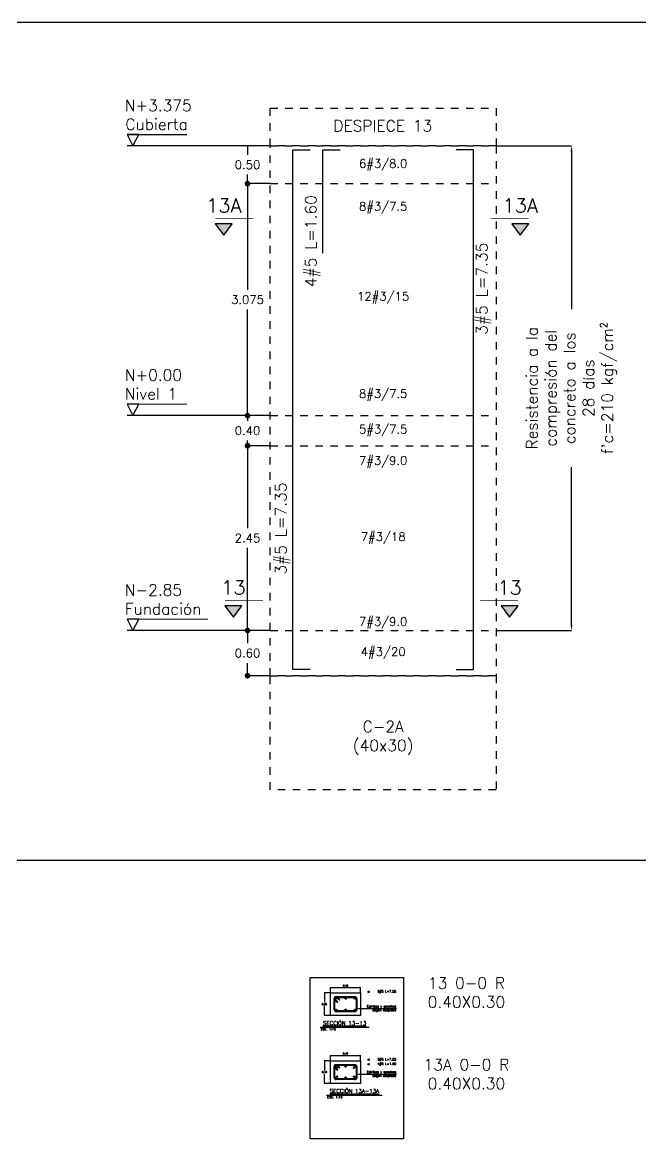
# Model space of a CAD drawing. Header units: millimetres. Extents: x -103 to 209, y -46 to 105.
# Drawn here: x 127.11 to 135.31, y -30.94 to -16.13 of the extents above; entities that cross this region are included whole.
import ezdxf
from ezdxf import colors
from ezdxf.entities.mleader import LeaderData, LeaderLine
from ezdxf.enums import TextEntityAlignment as Align
from ezdxf.math import Vec2, Vec3

# ---------------------------------------------------------------- set-up
doc = ezdxf.new("R2010")
doc.units = ezdxf.units.MM
doc.header["$LTSCALE"] = 0.01
doc.header["$PDMODE"] = 3
doc.linetypes.add('DASHED2', pattern=[0.375, 0.25, -0.125])
for name, color, linetype in [('FC_BORDE COLUMNA', 6, 'DASHED2'), ('FC_BORDES', 4, 'Continuous'), ('FC_COTAS', 1, 'Continuous'), ('FC_COTAS @ 15', 1, 'Continuous'), ('FC_COTAS @ 75', 1, 'Continuous'), ('FC_ESTRIBOS', 3, 'Continuous'), ('FC_PROYECCION', 6, 'DASHED2'), ('FC_R-100', 12, 'Continuous'), ('FC_R-140', 2, 'Continuous'), ('FC_R-200', 5, 'Continuous'), ('FC_R-60 @ 75', 11, 'Continuous'), ('FC_R-80', 11, 'Continuous'), ('FC_R-80 @ 15', 11, 'Continuous'), ('FC_REFUERZO', 5, 'Continuous'), ('FC_REFUERZO 2', 1, 'Continuous')]:
    doc.layers.add(name, color=color, linetype=linetype)
for name, color, linetype, plot in [('FC_CAJON COLUMNAS', 230, 'Continuous', False), ('FC_HOJA', 230, 'Continuous', False), ('FC_TEXTO NO IMPRIMIR @ 75', 252, 'Continuous', False)]:
    doc.layers.add(name, color=color, linetype=linetype, plot=plot)
doc.styles.add('FC_TEXT', font='romans.shx', dxfattribs={"height": 0.002})
doc.styles.add('FC_TEXT1', font='romans.shx')
doc.styles.add('REG', font='ROMANS')
doc.styles.add('ROMANS', font='romans.shx', dxfattribs={"height": 0.1})
doc.dimstyles.new('FC_COTAS', dxfattribs={"dimtxt": 0.0015, "dimasz": 0.001, "dimexe": 0, "dimexo": 0, "dimgap": 0.001, "dimtad": 1, "dimtih": 1, "dimtoh": 1, "dimzin": 0, "dimdsep": 46, "dimtxsty": 'FC_TEXT1', "dimblk": 'DOT', "dimcen": 0.09, "dimclrd": 256, "dimclre": 256, "dimclrt": 256, "dimadec": 0, "dimazin": 0, "dimtfac": 1, "dimtix": 1, "dimtmove": 2, "dimatfit": 3, "dimfxl": 1.002, "dimtolj": 1, "dimtzin": 0, "dimlwd": -1, "dimarcsym": 0})

# ---------------------------------------------------------------- blocks, each defined once
blk = doc.blocks.new('_Dot')
at = {"color": 0, "linetype": 'ByBlock', "lineweight": -2}
blk.add_line((-0.5, 0), (-1, 0), dxfattribs=at)
at = {"color": 0, "linetype": 'ByBlock', "const_width": 0.5}
blk.add_lwpolyline([(-0.25, 0, 1), (0.25, 0, 1)], format="xyb", close=True, dxfattribs=at)
blk = doc.blocks.new('*D216')
at = {"layer": 'Defpoints', "color": 0, "ltscale": 0.9, "transparency": 16777216}
for p in [(130.096, -21.747), (130.396, -21.747), (130.396, -24.197)]:
    blk.add_point(p, dxfattribs=at)
at = {"layer": 'FC_COTAS', "lineweight": -2, "ltscale": 0.9, "transparency": 16777216}
for p, q in [((130.396, -21.747), (130.096, -21.747)), ((130.396, -24.197), (130.096, -24.197))]:
    blk.add_line(p, q, dxfattribs=at)
at = {"layer": 'FC_COTAS', "ltscale": 0.9, "transparency": 16777216}
for p, q in [((130.096, -21.822), (130.096, -22.841)), ((130.096, -24.122), (130.096, -23.103))]:
    blk.add_line(p, q, dxfattribs=at)
at = {"layer": 'FC_COTAS', "ltscale": 0.9, "transparency": 16777216, "xscale": 0.075, "yscale": 0.075, "zscale": 0.075}
for p, rotation in [((130.096, -21.747), 90), ((130.096, -24.197), 270)]:
    blk.add_blockref('_Dot', p, dxfattribs=dict(at, rotation=rotation))
at = {"layer": 'FC_COTAS', "ltscale": 0.9, "transparency": 16777216, "insert": (130.096, -22.972), "char_height": 0.1125, "attachment_point": 5, "style": 'FC_TEXT1'}
blk.add_mtext('\\A1;2.45', dxfattribs=at)
blk = doc.blocks.new('*D217')
at = {"layer": 'Defpoints', "color": 0, "ltscale": 0.9, "transparency": 16777216}
for p in [(130.096, -17.772), (130.396, -17.772), (130.396, -18.272)]:
    blk.add_point(p, dxfattribs=at)
at = {"layer": 'FC_COTAS', "lineweight": -2, "ltscale": 0.9, "transparency": 16777216}
for p, q in [((130.396, -17.772), (130.096, -17.772)), ((130.396, -18.272), (130.096, -18.272))]:
    blk.add_line(p, q, dxfattribs=at)
at = {"layer": 'FC_COTAS', "ltscale": 0.9, "transparency": 16777216}
for p, q in [((130.096, -17.772), (130.096, -17.891)), ((130.096, -18.272), (130.096, -18.153))]:
    blk.add_line(p, q, dxfattribs=at)
at = {"layer": 'FC_COTAS', "ltscale": 0.9, "transparency": 16777216, "insert": (130.096, -18.022), "char_height": 0.1125, "attachment_point": 5, "style": 'FC_TEXT1'}
blk.add_mtext('\\A1;0.50', dxfattribs=at)
blk = doc.blocks.new('*D214')
at = {"layer": 'Defpoints', "color": 0, "ltscale": 0.9, "transparency": 16777216}
for p in [(130.396, -24.197), (130.096, -24.797), (130.396, -24.797)]:
    blk.add_point(p, dxfattribs=at)
at = {"layer": 'FC_COTAS', "lineweight": -2, "ltscale": 0.9, "transparency": 16777216}
for p, q in [((130.396, -24.197), (130.096, -24.197)), ((130.396, -24.797), (130.096, -24.797))]:
    blk.add_line(p, q, dxfattribs=at)
at = {"layer": 'FC_COTAS', "ltscale": 0.9, "transparency": 16777216}
for p, q in [((130.096, -24.272), (130.096, -24.366)), ((130.096, -24.722), (130.096, -24.629))]:
    blk.add_line(p, q, dxfattribs=at)
at = {"layer": 'FC_COTAS', "ltscale": 0.9, "transparency": 16777216, "xscale": 0.075, "yscale": 0.075, "zscale": 0.075}
for p, rotation in [((130.096, -24.197), 90), ((130.096, -24.797), 270)]:
    blk.add_blockref('_Dot', p, dxfattribs=dict(at, rotation=rotation))
at = {"layer": 'FC_COTAS', "ltscale": 0.9, "transparency": 16777216, "insert": (130.096, -24.497), "char_height": 0.1125, "attachment_point": 5, "style": 'FC_TEXT1'}
blk.add_mtext('\\A1;0.60', dxfattribs=at)
blk = doc.blocks.new('*U31')
at = {"ltscale": 0.9, "const_width": 0.0002}
blk.add_lwpolyline([(-0.01473, 0.002), (-0.02533, 0.002)], dxfattribs=at)
at = {"ltscale": 0.9}
blk.add_lwpolyline([(-0.02429, 0), (-0.02325, 0.002), (-0.02533, 0.002)], close=True, dxfattribs=at)
blk.add_lwpolyline([(0, 0), (-0.02533, 0)], dxfattribs=at)
at = {"layer": 'FC_R-80', "lineweight": 25, "style": 'FC_TEXT1'}
blk.add_attdef('N+00.00_001', (-0.02571, 0.00282), '', height=0.002, dxfattribs=at)
blk = doc.blocks.new('*U32')
at = {"ltscale": 0.9, "const_width": 0.0002}
blk.add_lwpolyline([(-0.01103, 0.002), (-0.02533, 0.002)], dxfattribs=at)
at = {"ltscale": 0.9}
blk.add_lwpolyline([(-0.02429, 0), (-0.02325, 0.002), (-0.02533, 0.002)], close=True, dxfattribs=at)
blk.add_lwpolyline([(0, 0), (-0.02533, 0)], dxfattribs=at)
at = {"layer": 'FC_R-80', "lineweight": 25, "style": 'FC_TEXT1'}
blk.add_attdef('N+00.00_001', (-0.02571, 0.00282), '', height=0.002, dxfattribs=at)
blk = doc.blocks.new('*D215')
at = {"layer": 'Defpoints', "color": 0, "ltscale": 0.6, "transparency": 16777216}
for p in [(133.396, -17.772), (134.396, -17.772), (133.396, -24.197)]:
    blk.add_point(p, dxfattribs=at)
at = {"layer": 'FC_COTAS', "lineweight": -2, "ltscale": 0.6, "transparency": 16777216}
for p, q in [((133.396, -17.772), (134.396, -17.772)), ((133.396, -24.197), (134.396, -24.197))]:
    blk.add_line(p, q, dxfattribs=at)
at = {"layer": 'FC_COTAS', "ltscale": 0.6, "transparency": 16777216}
for p, q in [((134.396, -17.847), (134.396, -19.938)), ((134.396, -24.122), (134.396, -22.031))]:
    blk.add_line(p, q, dxfattribs=at)
for points in [[(134.384, -17.847), (134.409, -17.847), (134.396, -17.772)], [(134.384, -24.122), (134.409, -24.122), (134.396, -24.197)]]:
    blk.add_solid(points, dxfattribs=at)
at = {"layer": 'FC_COTAS', "ltscale": 0.6, "transparency": 16777216, "insert": (134.396, -20.985), "char_height": 0.1125, "width": 1.94398, "attachment_point": 5, "rotation": 90, "style": 'FC_TEXT1'}
blk.add_mtext("\\A1;{\\H1.33333x;\\C11;Resistencia a la compresión del concreto a los 28 días\\Pf'c=210 kgf/cm²\\C256; }", dxfattribs=at)
blk = doc.blocks.new('*U33')
h = blk.add_hatch(color=256)
h.dxf.hatch_style = 1
h.paths.add_polyline_path([(-0.02307, -0.0055), (-0.02607, -0.0055), (-0.02457, -0.0075)])
h.paths.add_polyline_path([(0.0258, -0.0055), (0.0228, -0.0055), (0.0243, -0.0075)])
at = {"const_width": 0.00015}
for points in [[(-0.02607, -0.0045), (-0.01932, -0.0045)], [(0.0258, -0.0045), (0.01906, -0.0045)]]:
    blk.add_lwpolyline(points, dxfattribs=at)
for points in [[(-0.02307, -0.0055), (-0.02607, -0.0055), (-0.02457, -0.0075)], [(0.0258, -0.0055), (0.0228, -0.0055), (0.0243, -0.0075)]]:
    blk.add_lwpolyline(points, close=True)
at = {"layer": 'FC_R-140', "style": 'FC_TEXT1'}
for tag, p in [('X', (-0.02457, -0.00225)), ("X'", (0.0243, -0.00225))]:
    blk.add_attdef(tag, text='', height=0.0025, dxfattribs=at).set_placement(p, align=Align.MIDDLE_CENTER)
blk = doc.blocks.new('*D218')
at = {"layer": 'Defpoints', "color": 0, "ltscale": 0.9, "transparency": 16777216}
for p in [(130.096, -18.272), (130.396, -18.272), (130.396, -21.347)]:
    blk.add_point(p, dxfattribs=at)
at = {"layer": 'FC_COTAS', "lineweight": -2, "ltscale": 0.9, "transparency": 16777216}
for p, q in [((130.396, -18.272), (130.096, -18.272)), ((130.396, -21.347), (130.096, -21.347))]:
    blk.add_line(p, q, dxfattribs=at)
at = {"layer": 'FC_COTAS', "ltscale": 0.9, "transparency": 16777216}
for p, q in [((130.096, -18.347), (130.096, -19.678)), ((130.096, -21.272), (130.096, -19.941))]:
    blk.add_line(p, q, dxfattribs=at)
at = {"layer": 'FC_COTAS', "ltscale": 0.9, "transparency": 16777216, "xscale": 0.075, "yscale": 0.075, "zscale": 0.075}
for p, rotation in [((130.096, -18.272), 90), ((130.096, -21.347), 270)]:
    blk.add_blockref('_Dot', p, dxfattribs=dict(at, rotation=rotation))
at = {"layer": 'FC_COTAS', "ltscale": 0.9, "transparency": 16777216, "insert": (130.096, -19.81), "char_height": 0.1125, "attachment_point": 5, "style": 'FC_TEXT1'}
blk.add_mtext('\\A1;3.075', dxfattribs=at)
blk = doc.blocks.new('*D219')
at = {"layer": 'Defpoints', "color": 0, "ltscale": 0.9, "transparency": 16777216}
for p in [(130.096, -21.347), (130.396, -21.347), (130.396, -21.747)]:
    blk.add_point(p, dxfattribs=at)
at = {"layer": 'FC_COTAS', "lineweight": -2, "ltscale": 0.9, "transparency": 16777216}
for p, q in [((130.396, -21.347), (130.096, -21.347)), ((130.396, -21.747), (130.096, -21.747))]:
    blk.add_line(p, q, dxfattribs=at)
at = {"layer": 'FC_COTAS', "ltscale": 0.9, "transparency": 16777216}
for p, q in [((130.096, -21.347), (130.096, -21.416)), ((130.096, -21.747), (130.096, -21.678))]:
    blk.add_line(p, q, dxfattribs=at)
at = {"layer": 'FC_COTAS', "ltscale": 0.9, "transparency": 16777216, "insert": (130.096, -21.547), "char_height": 0.1125, "attachment_point": 5, "style": 'FC_TEXT1'}
blk.add_mtext('\\A1;0.40', dxfattribs=at)
blk = doc.blocks.new('*U148')
h = blk.add_hatch(color=256)
h.dxf.hatch_style = 1
h.paths.add_polyline_path([(-0.02478, -0.0055), (-0.02778, -0.0055), (-0.02628, -0.0075)])
h.paths.add_polyline_path([(0.02769, -0.0055), (0.02469, -0.0055), (0.02619, -0.0075)])
at = {"const_width": 0.00015}
for points in [[(-0.02778, -0.0045), (-0.02104, -0.0045)], [(0.02769, -0.0045), (0.02095, -0.0045)]]:
    blk.add_lwpolyline(points, dxfattribs=at)
for points in [[(-0.02478, -0.0055), (-0.02778, -0.0055), (-0.02628, -0.0075)], [(0.02769, -0.0055), (0.02469, -0.0055), (0.02619, -0.0075)]]:
    blk.add_lwpolyline(points, close=True)
at = {"layer": 'FC_R-140', "style": 'FC_TEXT1'}
for tag, p in [('X', (-0.02628, -0.00225)), ("X'", (0.02619, -0.00225))]:
    blk.add_attdef(tag, text='', height=0.0025, dxfattribs=at).set_placement(p, align=Align.MIDDLE_CENTER)
blk = doc.blocks.new('*U25')
at = {"ltscale": 0.9, "const_width": 0.0002}
blk.add_lwpolyline([(-0.01473, 0.002), (-0.02533, 0.002)], dxfattribs=at)
at = {"ltscale": 0.9}
blk.add_lwpolyline([(-0.02429, 0), (-0.02325, 0.002), (-0.02533, 0.002)], close=True, dxfattribs=at)
blk.add_lwpolyline([(0, 0), (-0.02533, 0)], dxfattribs=at)
at = {"layer": 'FC_R-80', "lineweight": 25, "style": 'FC_TEXT1'}
blk.add_attdef('N+00.00_001', (-0.02571, 0.00282), '', height=0.002, dxfattribs=at)
blk = doc.blocks.new('*U121')
at = {"layer": 'FC_ESTRIBOS'}
for p, q in [((-0.125, 0), (0.125, 0)), ((-0.15, -0.175), (-0.15, -0.025)), ((0.15, -0.025), (0.15, -0.175)), ((0.125, -0.2), (-0.125, -0.2))]:
    blk.add_line(p, q, dxfattribs=at)
blk.add_lwpolyline([(-0.138, -0.034, -0.595586), (-0.125, -0.01), (0.125, -0.01, -0.414214), (0.14, -0.025), (0.14, -0.175, -0.414214), (0.125, -0.19), (-0.125, -0.19, -0.414214), (-0.14, -0.175), (-0.14, -0.045)], format="xyb", dxfattribs=at)
for points in [[(-0.14, -0.045), (-0.111, -0.076), (-0.104, -0.069), (-0.138, -0.034)], [(-0.118, -0.01), (-0.082, -0.047), (-0.075, -0.04), (-0.105, -0.01)]]:
    blk.add_lwpolyline(points, dxfattribs=at)
for centre, start, end in [((0.125, -0.025), 360, 90), ((-0.125, -0.025), 90, 231.6004), ((-0.125, -0.175), 180, 270), ((0.125, -0.175), 270, 360)]:
    blk.add_arc(centre, 0.0253, start, end, dxfattribs=at)
blk = doc.blocks.new('*U15')
h = blk.add_hatch(color=256)
h.dxf.hatch_style = 1
edge = h.paths.add_edge_path()
edge.add_arc((0, 0), 0.0119, 0, 360, ccw=False)
blk.add_circle((0, 0), 0.0119)
blk = doc.blocks.new('*U144')
at = {"layer": 'FC_R-200', "color": 4, "ltscale": 1.5}
blk.add_lwpolyline([(-0.02171, 0), (0.02171, 0)], dxfattribs=at)
at = {"layer": 'FC_R-200', "ltscale": 1.5, "style": 'FC_TEXT1'}
blk.add_attdef('%%UTÍTULO', text='', height=0.0035, dxfattribs=at).set_placement((0, 0.00366), align=Align.MIDDLE_CENTER)
at = {"layer": 'FC_R-80', "ltscale": 1.5, "style": 'FC_TEXT1'}
blk.add_attdef('ESCALA', text='', height=0.002, dxfattribs=at).set_placement((-0.02119, -0.0017), align=Align.MIDDLE_LEFT)
blk = doc.blocks.new('*D194')
at = {"layer": 'Defpoints', "color": 0, "ltscale": 0.6, "transparency": 16777216}
for p in [(131.196, -29.002), (131.596, -28.932), (131.596, -29.002)]:
    blk.add_point(p, dxfattribs=at)
at = {"layer": 'FC_COTAS', "lineweight": -2, "ltscale": 0.6, "transparency": 16777216}
for p, q in [((131.196, -29.002), (131.196, -28.932)), ((131.596, -29.002), (131.596, -28.932))]:
    blk.add_line(p, q, dxfattribs=at)
at = {"layer": 'FC_COTAS', "ltscale": 0.6, "transparency": 16777216}
blk.add_line((131.211, -28.932), (131.581, -28.932), dxfattribs=at)
at = {"layer": 'FC_COTAS', "ltscale": 0.6, "transparency": 16777216, "xscale": 0.015, "yscale": 0.015, "zscale": 0.015, "rotation": 180}
blk.add_blockref('_Dot', (131.196, -28.932), dxfattribs=at)
at = {"layer": 'FC_COTAS', "ltscale": 0.6, "transparency": 16777216, "xscale": 0.015, "yscale": 0.015, "zscale": 0.015}
blk.add_blockref('_Dot', (131.596, -28.932), dxfattribs=at)
at = {"layer": 'FC_COTAS', "ltscale": 0.6, "transparency": 16777216, "insert": (131.396, -28.906), "char_height": 0.0225, "attachment_point": 5, "style": 'FC_TEXT1'}
blk.add_mtext('\\A1;0.40', dxfattribs=at)
blk = doc.blocks.new('*D195')
at = {"layer": 'Defpoints', "color": 0, "ltscale": 0.6, "transparency": 16777216}
for p in [(131.196, -29.002), (131.116, -29.302), (131.196, -29.302)]:
    blk.add_point(p, dxfattribs=at)
at = {"layer": 'FC_COTAS', "lineweight": -2, "ltscale": 0.6, "transparency": 16777216}
for p, q in [((131.196, -29.002), (131.116, -29.002)), ((131.196, -29.302), (131.116, -29.302))]:
    blk.add_line(p, q, dxfattribs=at)
at = {"layer": 'FC_COTAS', "ltscale": 0.6, "transparency": 16777216}
for p, q in [((131.116, -29.017), (131.116, -29.126)), ((131.116, -29.287), (131.116, -29.179))]:
    blk.add_line(p, q, dxfattribs=at)
at = {"layer": 'FC_COTAS', "ltscale": 0.6, "transparency": 16777216, "xscale": 0.015, "yscale": 0.015, "zscale": 0.015}
for p, rotation in [((131.116, -29.002), 90), ((131.116, -29.302), 270)]:
    blk.add_blockref('_Dot', p, dxfattribs=dict(at, rotation=rotation))
at = {"layer": 'FC_COTAS', "ltscale": 0.6, "transparency": 16777216, "insert": (131.116, -29.152), "char_height": 0.0225, "attachment_point": 5, "style": 'FC_TEXT1'}
blk.add_mtext('\\A1;0.30', dxfattribs=at)
blk = doc.blocks.new('*U145')
at = {"layer": 'FC_R-200', "color": 4, "ltscale": 1.5}
blk.add_lwpolyline([(-0.02461, 0), (0.02461, 0)], dxfattribs=at)
at = {"layer": 'FC_R-200', "ltscale": 1.5, "style": 'FC_TEXT1'}
blk.add_attdef('%%UTÍTULO', text='', height=0.0035, dxfattribs=at).set_placement((0, 0.00366), align=Align.MIDDLE_CENTER)
at = {"layer": 'FC_R-80', "ltscale": 1.5, "style": 'FC_TEXT1'}
blk.add_attdef('ESCALA', text='', height=0.002, dxfattribs=at).set_placement((-0.02409, -0.0017), align=Align.MIDDLE_LEFT)
blk = doc.blocks.new('*D196')
at = {"layer": 'Defpoints', "color": 0, "ltscale": 0.6, "transparency": 16777216}
for p in [(131.596, -29.832), (131.196, -29.902), (131.596, -29.902)]:
    blk.add_point(p, dxfattribs=at)
at = {"layer": 'FC_COTAS', "lineweight": -2, "ltscale": 0.6, "transparency": 16777216}
for p, q in [((131.196, -29.902), (131.196, -29.832)), ((131.596, -29.902), (131.596, -29.832))]:
    blk.add_line(p, q, dxfattribs=at)
at = {"layer": 'FC_COTAS', "ltscale": 0.6, "transparency": 16777216}
blk.add_line((131.211, -29.832), (131.581, -29.832), dxfattribs=at)
at = {"layer": 'FC_COTAS', "ltscale": 0.6, "transparency": 16777216, "xscale": 0.015, "yscale": 0.015, "zscale": 0.015, "rotation": 180}
blk.add_blockref('_Dot', (131.196, -29.832), dxfattribs=at)
at = {"layer": 'FC_COTAS', "ltscale": 0.6, "transparency": 16777216, "xscale": 0.015, "yscale": 0.015, "zscale": 0.015}
blk.add_blockref('_Dot', (131.596, -29.832), dxfattribs=at)
at = {"layer": 'FC_COTAS', "ltscale": 0.6, "transparency": 16777216, "insert": (131.396, -29.806), "char_height": 0.0225, "attachment_point": 5, "style": 'FC_TEXT1'}
blk.add_mtext('\\A1;0.40', dxfattribs=at)
blk = doc.blocks.new('*D197')
at = {"layer": 'Defpoints', "color": 0, "ltscale": 0.6, "transparency": 16777216}
for p in [(131.196, -29.902), (131.116, -30.202), (131.196, -30.202)]:
    blk.add_point(p, dxfattribs=at)
at = {"layer": 'FC_COTAS', "lineweight": -2, "ltscale": 0.6, "transparency": 16777216}
for p, q in [((131.196, -29.902), (131.116, -29.902)), ((131.196, -30.202), (131.116, -30.202))]:
    blk.add_line(p, q, dxfattribs=at)
at = {"layer": 'FC_COTAS', "ltscale": 0.6, "transparency": 16777216}
for p, q in [((131.116, -29.917), (131.116, -30.026)), ((131.116, -30.187), (131.116, -30.079))]:
    blk.add_line(p, q, dxfattribs=at)
at = {"layer": 'FC_COTAS', "ltscale": 0.6, "transparency": 16777216, "xscale": 0.015, "yscale": 0.015, "zscale": 0.015}
for p, rotation in [((131.116, -29.902), 90), ((131.116, -30.202), 270)]:
    blk.add_blockref('_Dot', p, dxfattribs=dict(at, rotation=rotation))
at = {"layer": 'FC_COTAS', "ltscale": 0.6, "transparency": 16777216, "insert": (131.116, -30.052), "char_height": 0.0225, "attachment_point": 5, "style": 'FC_TEXT1'}
blk.add_mtext('\\A1;0.30', dxfattribs=at)
blk = doc.blocks.new('*U99')
h = blk.add_hatch(color=256)
h.dxf.hatch_style = 1
edge = h.paths.add_edge_path()
edge.add_arc((0, 0), 0.00516, 0, 360)
for radius in [0.0119, 0.00516]:
    blk.add_circle((0, 0), radius)

msp = doc.modelspace()

# ---------------------------------------------------------------- linework, layer by layer
at = {"layer": 'FC_BORDE COLUMNA', "ltscale": 0.6}
msp.add_lwpolyline([(130.3964, -17.7722), (133.3964, -17.7722), (133.3964, -24.7973), (130.3964, -24.7973)], close=True, dxfattribs=at)
at = {"layer": 'FC_BORDES', "color": 4, "ltscale": 0.6}
for points in [[(131.1964, -29.0024), (131.5964, -29.0024), (131.5964, -29.3024), (131.1964, -29.3024)], [(131.1964, -29.9024), (131.5964, -29.9024), (131.5964, -30.2024), (131.1964, -30.2024)]]:
    msp.add_lwpolyline(points, close=True, dxfattribs=at)
at = {"layer": 'FC_CAJON COLUMNAS', "ltscale": 0.6}
msp.add_lwpolyline([(20.0656, -16.1332), (149.3997, -16.1332), (149.3997, -27.2482), (20.0656, -27.2482)], close=True, dxfattribs=at)
at = {"layer": 'FC_HOJA', "ltscale": 0.6}
msp.add_lwpolyline([(130.9291, -28.7973), (132.1651, -28.7973), (132.1651, -30.9354), (130.9291, -30.9354)], close=True, dxfattribs=at)
at = {"layer": 'FC_PROYECCION', "ltscale": 0.6}
for p, q in [((130.3964, -18.2722), (133.3963, -18.2722)), ((130.3964, -21.3472), (133.3963, -21.3472)), ((130.3964, -21.7472), (133.3963, -21.7472)), ((130.3964, -24.1972), (133.3963, -24.1972))]:
    msp.add_line(p, q, dxfattribs=at)
for points in [[(130.3964, -17.2722), (133.3964, -17.2722), (133.3964, -17.7722), (130.3964, -17.7722)], [(130.3964, -24.7973), (133.3964, -24.7973), (133.3964, -26.309), (130.3964, -26.309)]]:
    msp.add_lwpolyline(points, close=True, dxfattribs=at)
at = {"layer": 'FC_REFUERZO', "ltscale": 0.6}
for points in [[(130.9263, -24.7123), (130.6963, -24.7123), (130.6964, -17.8222), (130.9264, -17.8222)], [(131.0963, -19.1922), (131.0964, -17.8222), (131.3264, -17.8222)], [(132.8664, -24.7123), (133.0964, -24.7123), (133.0963, -17.8222), (132.8663, -17.8222)]]:
    msp.add_lwpolyline(points, dxfattribs=at)

# ---------------------------------------------------------------- block references
at = {"layer": 'FC_COTAS'}
ref = msp.add_blockref('*U31', (130.3964, -17.7722), dxfattribs=dict(at, xscale=75, yscale=75, zscale=75))
ref.add_attrib('N+00.00_001', 'N+3.375', (128.4678, -17.3107), dxfattribs={"layer": 'FC_R-80', "lineweight": 25, "height": 0.15, "style": 'FC_TEXT1'})
ref.add_attrib('N+00.00_002', 'Cubierta', (128.4749, -17.5607), dxfattribs={"layer": 'FC_R-80', "lineweight": 25, "height": 0.15, "style": 'FC_TEXT1'})
at = {"layer": 'FC_COTAS', "xscale": 75, "yscale": 75, "zscale": 75}
for name, p, values in [('*U148', (131.7511, -18.3941), {"X'": '13A', 'X': '13A'}), ('*U33', (131.7511, -23.4593), {"X'": '13', 'X': '13'})]:
    msp.add_blockref(name, p, dxfattribs=at).add_auto_attribs(values)
at = {"layer": 'FC_COTAS'}
ref = msp.add_blockref('*U25', (130.3964, -21.3472), dxfattribs=dict(at, xscale=75, yscale=75, zscale=75))
ref.add_attrib('N+00.00_001', 'N+0.00', (128.4678, -20.8857), dxfattribs={"layer": 'FC_R-80', "lineweight": 25, "height": 0.15, "style": 'FC_TEXT1'})
ref.add_attrib('N+00.00_002', 'Nivel 1', (128.4678, -21.1357), dxfattribs={"layer": 'FC_R-80', "lineweight": 25, "height": 0.15, "style": 'FC_TEXT1'})
ref = msp.add_blockref('*U32', (130.3964, -24.1972), dxfattribs=dict(at, xscale=75, yscale=75, zscale=75))
ref.add_attrib('N+00.00_001', 'N-2.85', (128.4678, -23.7357), dxfattribs={"layer": 'FC_R-80', "lineweight": 25, "height": 0.15, "style": 'FC_TEXT1'})
ref.add_attrib('N+00.00_002', 'Fundación', (128.4678, -23.9857), dxfattribs={"layer": 'FC_R-80', "lineweight": 25, "height": 0.15, "style": 'FC_TEXT1'})
at = {"layer": 'FC_ESTRIBOS'}
for p in [(131.3964, -29.0524), (131.3964, -29.9524)]:
    msp.add_blockref('*U121', p, dxfattribs=at)
at = {"layer": 'FC_R-200', "xscale": 15, "yscale": 15, "zscale": 15}
for name, p, values in [('*U144', (131.3844, -29.458), {'%%UTÍTULO': '%%USECCIÓN 13-13', 'ESCALA': 'ESC. 1:15'}), ('*U145', (131.5153, -30.358), {'%%UTÍTULO': '%%USECCIÓN 13A-13A', 'ESCALA': 'ESC. 1:15'})]:
    msp.add_blockref(name, p, dxfattribs=at).add_auto_attribs(values)
at = {"layer": 'FC_REFUERZO 2', "ltscale": 0.9, "yscale": 0.8, "zscale": 0.8}
for name, p, xscale in [('*U15', (131.7051, -28.9884), 0.8), ('*U15', (131.2717, -29.0777), 0.8), ('*U15', (131.3964, -29.0777), 0.8), ('*U15', (131.521, -29.0777), 0.8), ('*U15', (131.2717, -29.227), 0.8), ('*U15', (131.3964, -29.227), 0.8), ('*U15', (131.521, -29.227), 0.8), ('*U15', (131.7051, -29.8884), 0.8), ('*U15', (131.2717, -29.9777), 0.8), ('*U99', (131.285, -29.9925), 0.8), ('*U15', (131.3964, -29.9777), 0.8), ('*U99', (131.5077, -29.9925), -0.8), ('*U15', (131.521, -29.9777), 0.8), ('*U99', (131.7051, -29.9484), 0.8), ('*U15', (131.2717, -30.127), 0.8), ('*U15', (131.3964, -30.127), 0.8), ('*U15', (131.521, -30.127), 0.8)]:
    msp.add_blockref(name, p, dxfattribs=dict(at, xscale=xscale))
at = {"layer": 'FC_REFUERZO 2', "ltscale": 0.9, "yscale": 0.8, "zscale": 0.8, "rotation": 180}
for p, xscale in [((131.285, -30.1123), -0.8), ((131.5077, -30.1123), 0.8)]:
    msp.add_blockref('*U99', p, dxfattribs=dict(at, xscale=xscale))

# ---------------------------------------------------------------- texts
at = {"layer": 'FC_R-100', "char_height": 0.15, "attachment_point": 5, "style": 'REG'}
for s, insert, width in [('DESPIECE 13', (131.8903, -17.5051), 1.581971), ('C-2A\\P(40x30)', (131.8963, -25.6217), 0.865786)]:
    msp.add_mtext(s, dxfattribs=dict(at, insert=insert, width=width))
at = {"layer": 'FC_R-80', "lineweight": 25, "char_height": 0.15, "attachment_point": 5, "rotation": 90, "style": 'ROMANS'}
for s, insert, width in [('4#5 L=1.60', (130.9612, -19.0353), 2.035085), ('3#5 L=7.35', (133.2291, -19.6657), 2.066616), ('3#5 L=7.35', (130.5636, -22.8459), 2.066616)]:
    msp.add_mtext(s, dxfattribs=dict(at, insert=insert, width=width))
at = {"layer": 'FC_R-80 @ 15', "char_height": 0.03, "attachment_point": 6, "style": 'FC_TEXT'}
for s, insert, width in [('6#5 L=7.55', (132.0673, -28.9884), 0.274586), ('Estribos y ganchos según despiece', (132.0673, -29.2102), 0.460185), ('6#5 L=7.55', (132.0673, -29.8884), 0.274586), ('Estribos y ganchos según despiece', (132.0673, -30.0799), 0.460185), ('4#5 L=1.60', (132.0673, -29.9484), 0.274586)]:
    msp.add_mtext(s, dxfattribs=dict(at, insert=insert, width=width))
at = {"layer": 'FC_TEXTO NO IMPRIMIR @ 75', "char_height": 0.15, "width": 1.408643, "attachment_point": 2, "style": 'FC_TEXT'}
for s, insert in [('13 0-0 R\\P0.40X0.30', (133.0018, -28.7973)), ('13A 0-0 R\\P0.40X0.30', (133.0018, -29.8795))]:
    msp.add_mtext(s, dxfattribs=dict(at, insert=insert))

# ---------------------------------------------------------------- dimensions: what is measured, and where the dimension line sits
at = {"layer": 'FC_COTAS @ 15', "ltscale": 0.6}
for base, p1, p2, picture, middle in [((131.1161, -29.3024), (131.1964, -29.0024), (131.1964, -29.3024), '*D195', (131.1161, -29.1524)), ((131.1161, -30.2024), (131.1964, -29.9024), (131.1964, -30.2024), '*D197', (131.1161, -30.0524))]:
    dim = msp.add_linear_dim(base=base, p1=p1, p2=p2, angle=90, dimstyle='FC_COTAS', override={"dimscale": 15, "dimtix": 1, "dimtofl": 1, "dimtmove": 2, "dimatfit": 3}, dxfattribs=at)
    dim.commit()
    dim.dimension.update_dxf_attribs({"geometry": picture, "text_midpoint": middle})
for base, p1, p2, picture, middle in [((131.5964, -28.9323), (131.1964, -29.0024), (131.5964, -29.0024), '*D194', (131.3964, -28.9061)), ((131.5964, -29.8323), (131.1964, -29.9024), (131.5964, -29.9024), '*D196', (131.3964, -29.8061))]:
    dim = msp.add_linear_dim(base=base, p1=p1, p2=p2, dimstyle='FC_COTAS', override={"dimscale": 15, "dimtix": 1, "dimtofl": 1, "dimtmove": 2, "dimatfit": 3}, dxfattribs=at)
    dim.commit()
    dim.dimension.update_dxf_attribs({"geometry": picture, "text_midpoint": middle})
at = {"layer": 'FC_COTAS @ 75', "ltscale": 0.9}
for base, p1, p2, override, picture, middle in [((130.0964, -17.7722), (130.3964, -18.2722), (130.3964, -17.7722), {"dimscale": 75, "dimtix": 1, "dimtofl": 1, "dimtmove": 2, "dimatfit": 3}, '*D217', (130.0964, -18.0222)), ((130.0964, -18.2722), (130.3964, -21.3472), (130.3964, -18.2722), {"dimscale": 75, "dimdec": 3, "dimtix": 1, "dimtofl": 1, "dimtmove": 2, "dimatfit": 3}, '*D218', (130.0964, -19.8097)), ((130.0964, -21.3472), (130.3964, -21.7472), (130.3964, -21.3472), {"dimscale": 75, "dimtix": 1, "dimtofl": 1, "dimtmove": 2, "dimatfit": 3}, '*D219', (130.0964, -21.5472)), ((130.0964, -21.7472), (130.3964, -24.1972), (130.3964, -21.7472), {"dimscale": 75, "dimdec": 2, "dimtix": 1, "dimtofl": 1, "dimtmove": 2, "dimatfit": 3}, '*D216', (130.0964, -22.9722)), ((130.0964, -24.7973), (130.3964, -24.1972), (130.3964, -24.7973), {"dimscale": 75, "dimtix": 1, "dimtofl": 1, "dimtmove": 2, "dimatfit": 3}, '*D214', (130.0964, -24.4973))]:
    dim = msp.add_linear_dim(base=base, p1=p1, p2=p2, angle=90, dimstyle='FC_COTAS', override=override, dxfattribs=at)
    dim.commit()
    dim.dimension.update_dxf_attribs({"geometry": picture, "text_midpoint": middle})
at = {"layer": 'FC_COTAS @ 75', "ltscale": 0.6}
dim = msp.add_linear_dim(base=(134.3963, -17.7722), p1=(133.3963, -24.1972), p2=(133.3963, -17.7722), angle=90, text="{\\H1.33333x;\\C11;Resistencia a la compresión del concreto a los 28 días\\Pf'c=210 kgf/cm²\\C256; }", dimstyle='FC_COTAS', override={"dimscale": 75, "dimsah": 1, "dimtix": 1, "dimtofl": 1, "dimtmove": 2, "dimatfit": 3}, dxfattribs=at)
dim.commit()
dim.dimension.update_dxf_attribs({"geometry": '*D215', "text_midpoint": (134.3963, -20.9847), "text_rotation": 90})

# ---------------------------------------------------------------- leaders
at = {"layer": 'FC_COTAS @ 15', "ltscale": 0.6}
ml = msp.add_multileader_mtext('Standard', dxfattribs=at)
ml.set_content('', color=11, style='FC_TEXT1')
ml.set_leader_properties()
ml.build(insert=Vec2(0, 0))
ml.multileader.update_dxf_attribs({"text_left_attachment_type": 6, "text_right_attachment_type": 6, "dogleg_length": 0.008, "arrow_head_size": 0.03, "scale": 15})
ctx = ml.context
ctx.base_point, ctx.scale, ctx.char_height, ctx.arrow_head_size, ctx.landing_gap_size, ctx.plane_origin = Vec3(132.0571, -29.2102), 15, 0.03, 0.03, 0.015, Vec3(122.4393, -29.9486)
ctx.left_attachment, ctx.right_attachment = 6, 6
notes = []
notes.append((ctx, [(0, (1, 1, 0), (131.6586, -29.2102), (1, 0), 0.3984, [(2, [(131.5368, -29.2102)], 0, [])])]))
ctx.mtext.insert, ctx.mtext.flow_direction = Vec3(132.0721, -29.1802), 5
ml = msp.add_multileader_mtext('Standard', dxfattribs=at)
ml.set_content('', color=11, style='FC_TEXT1')
ml.set_leader_properties()
ml.build(insert=Vec2(0, 0))
ml.multileader.update_dxf_attribs({"text_left_attachment_type": 6, "text_right_attachment_type": 6, "dogleg_length": 0.008, "arrow_head_size": 0.03, "scale": 15})
ctx = ml.context
ctx.base_point, ctx.scale, ctx.char_height, ctx.arrow_head_size, ctx.landing_gap_size, ctx.plane_origin = Vec3(132.0571, -30.0799), 15, 0.03, 0.03, 0.015, Vec3(122.4393, -30.8183)
ctx.left_attachment, ctx.right_attachment = 6, 6
notes.append((ctx, [(0, (1, 1, 0), (131.6586, -30.0799), (1, 0), 0.3984, [(2, [(131.5368, -30.0799)], 0, [])])]))
ctx.mtext.insert, ctx.mtext.flow_direction = Vec3(132.0721, -30.0499), 5
for ctx, leaders in notes:
    for number, flags, end, landing, length, lines in leaders:
        leader = LeaderData()
        leader.index, (leader.has_last_leader_line, leader.has_dogleg_vector, leader.attachment_direction) = number, flags
        leader.last_leader_point, leader.dogleg_vector, leader.dogleg_length = Vec3(end), Vec3(landing), length
        for number, points, colour, breaks in lines:
            line = LeaderLine()
            line.index, line.vertices, line.color, line.breaks = number, Vec3.list(points), colors.encode_raw_color(colour), breaks
            leader.lines.append(line)
        ctx.leaders.append(leader)

# ---------------------------------------------------------------- next in the draw order: texts
at = {"layer": 'FC_R-60 @ 75', "char_height": 0.1125, "width": 0.751125, "attachment_point": 5, "style": 'FC_TEXT', "bg_fill": 3, "box_fill_scale": 1, "bg_fill_color": 256, "bg_fill_transparency": 0}
for s, insert in [('6#3/8.0', (131.8963, -18.0244)), ('8#3/7.5', (131.8963, -18.5925)), ('12#3/15', (131.8963, -19.7851)), ('8#3/7.5', (131.8963, -21.0752)), ('5#3/7.5', (131.8963, -21.5472)), ('7#3/9.0', (131.8963, -21.9632)), ('7#3/18', (131.8963, -22.9722)), ('7#3/9.0', (131.8963, -24.0972)), ('4#3/20', (131.8963, -24.4973))]:
    msp.add_mtext(s, dxfattribs=dict(at, insert=insert))

doc.saveas('drawing.dxf')
